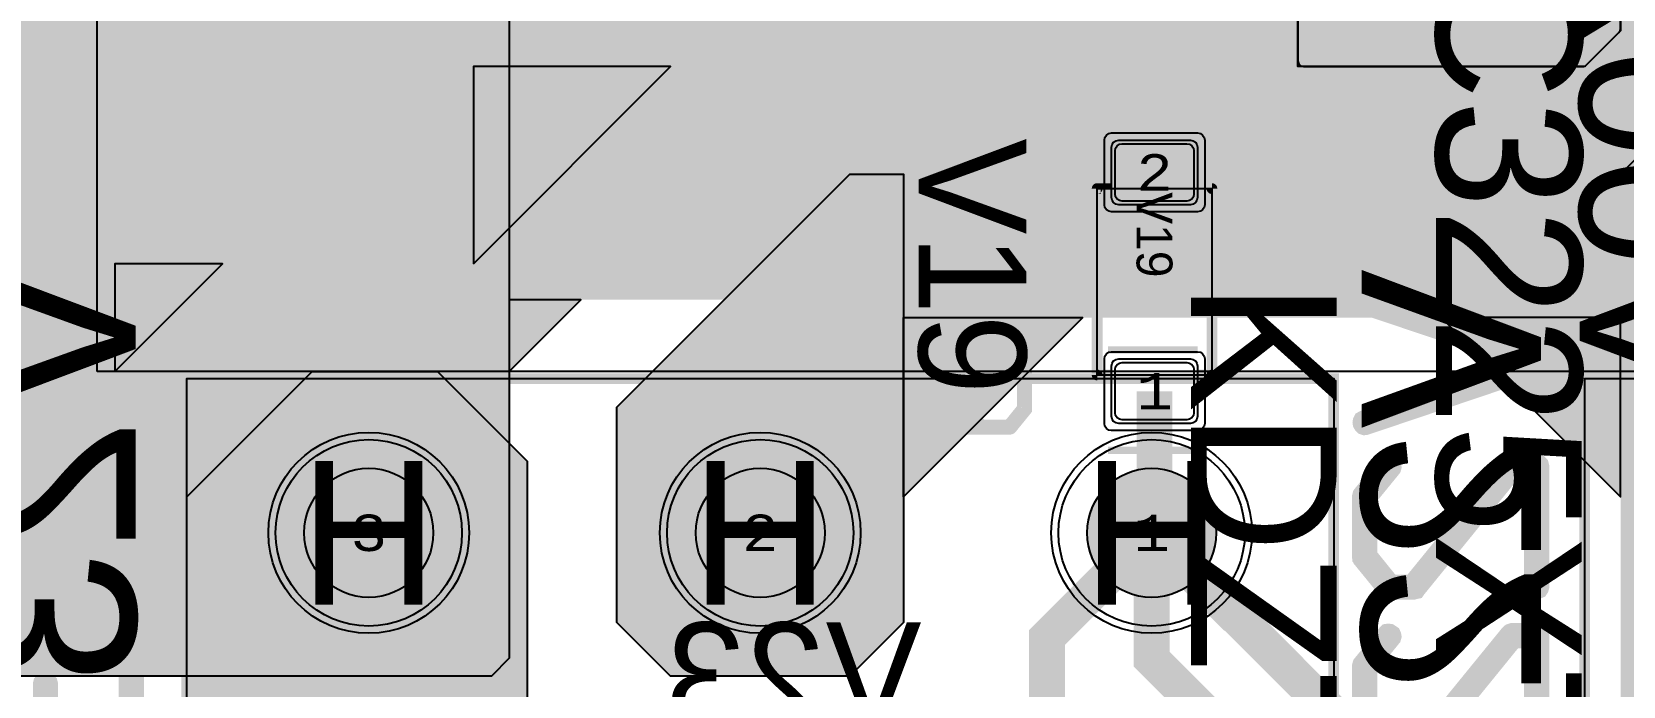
# Model space of a CAD drawing. Extents: x -18 to 179, y -60 to 172.
# Drawn here: x 40.09 to 62.29, y 93.61 to 102.74 of the extents above; entities that cross this region are included whole.
import ezdxf
from ezdxf.enums import TextEntityAlignment as Align

# ---------------------------------------------------------------- set-up
doc = ezdxf.new("R2010")
doc.units = 0
doc.header["$MEASUREMENT"] = 0
for name, color, linetype in [('ASSEMBLY_OUTLINES_BTM', 191, 'CONTINUOUS'), ('ASSEMBLY_OUTLINES_TOP', 102, 'CONTINUOUS'), ('ASSEMBLY_PART_NUMBERS_TOP', 102, 'CONTINUOUS'), ('ASSEMBLY_REF_DES_BTM', 191, 'CONTINUOUS'), ('ASSEMBLY_REF_DES_TOP', 102, 'CONTINUOUS'), ('DRILL_DRAWING', 21, 'CONTINUOUS'), ('GENERATED_SILKSCREEN_BTM', 255, 'CONTINUOUS'), ('GENERATED_SILKSCREEN_TOP', 140, 'CONTINUOUS'), ('PART_HOLES_LAYER_BOTTOM', 30, 'CONTINUOUS'), ('PART_HOLES_LAYER_TOP', 30, 'CONTINUOUS'), ('PART_PADS_LAYER_BOTTOM', 230, 'CONTINUOUS'), ('PART_PADS_LAYER_TOP', 150, 'CONTINUOUS'), ('PART_PADS_SMD_TOP', 150, 'CONTINUOUS'), ('PIN_NUMBERS_BTM', 8, 'CONTINUOUS'), ('PIN_NUMBERS_TOP', 8, 'CONTINUOUS'), ('PLACEMENT_OUTLINES_BTM', 222, 'CONTINUOUS'), ('PLACEMENT_OUTLINES_TOP', 130, 'CONTINUOUS'), ('PLANE_DATA_LAYER_BOTTOM', 230, 'CONTINUOUS'), ('PLANE_DATA_LAYER_TOP', 150, 'CONTINUOUS'), ('PLANE_SHAPES_LAYER_BOTTOM', 230, 'CONTINUOUS'), ('PLANE_SHAPES_LAYER_TOP', 150, 'CONTINUOUS'), ('SILKSCREEN_OUTLINES_BTM', 211, 'CONTINUOUS'), ('SILKSCREEN_OUTLINES_TOP', 150, 'CONTINUOUS'), ('SILKSCREEN_REF_DES_BTM', 211, 'CONTINUOUS'), ('SILKSCREEN_REF_DES_TOP', 150, 'CONTINUOUS'), ('SOLDERMASK_PADS_BTM', 102, 'CONTINUOUS'), ('SOLDERMASK_PADS_TOP', 102, 'CONTINUOUS'), ('SOLDERPASTE_PADS_TOP', 254, 'CONTINUOUS'), ('TRACES_LAYER_BOTTOM', 230, 'CONTINUOUS'), ('TRACES_LAYER_TOP', 150, 'CONTINUOUS')]:
    doc.layers.add(name, color=color, linetype=linetype)
doc.styles.add('COURIER_NEW', font='COUR.TTF')
doc.styles.add('VERIBEST_GERBER_0', font='txt')

msp = doc.modelspace()

# ---------------------------------------------------------------- hatches: boundary and pattern name
at = {"layer": 'PART_HOLES_LAYER_BOTTOM'}
h = msp.add_hatch(color=256, dxfattribs=at)
edge = h.paths.add_edge_path()
edge.add_arc((44.79, 95.75), 0.9, 0, 360)
h = msp.add_hatch(color=256, dxfattribs=at)
edge = h.paths.add_edge_path()
edge.add_arc((50.25, 95.75), 0.9, 0, 360)
h = msp.add_hatch(color=256, dxfattribs=at)
edge = h.paths.add_edge_path()
edge.add_arc((55.71, 95.75), 0.9, 0, 360)
at = {"layer": 'PART_HOLES_LAYER_TOP'}
h = msp.add_hatch(color=256, dxfattribs=at)
edge = h.paths.add_edge_path()
edge.add_arc((44.79, 95.75), 0.9, 0, 360)
h = msp.add_hatch(color=256, dxfattribs=at)
edge = h.paths.add_edge_path()
edge.add_arc((50.25, 95.75), 0.9, 0, 360)
h = msp.add_hatch(color=256, dxfattribs=at)
edge = h.paths.add_edge_path()
edge.add_arc((55.71, 95.75), 0.9, 0, 360)
at = {"layer": 'PLANE_DATA_LAYER_BOTTOM'}
h = msp.add_hatch(color=256, dxfattribs=at)
h.paths.add_polyline_path([(84.5, 109.0762, -0.414213562), (84.4238, 109), (79.531562, 109, -0.198913366), (79.47768, 109.022318), (75.000002, 113.499998, 0.207684346), (74.999996, 113.5), (67.250004, 113.5, 0.207684346), (67.249998, 113.499998), (66.250002, 112.500002), (66.25, 112.499996), (66.25, 91.899, -0.63705457), (66.124822, 91.840625, 0.622482469), (63.251524, 90.573021, -0.402042963), (63.17539, 90.5), (62.3262, 90.5, -0.414213562), (62.25, 90.5762), (62.25, 96.249996), (62.249997, 96.250001), (59.750002, 98.749998, 0.207684346), (59.749996, 98.75), (54.750004, 98.75, 0.207684346), (54.749998, 98.749998), (52.250002, 96.250002), (52.25, 96.249996), (52.249998, 94.53156), (52.249998, 94.531559, -0.198909956), (52.22768, 94.477678), (51.522322, 93.77232, -0.198913366), (51.46844, 93.750002), (49.03156, 93.750002, -0.198913366), (48.977678, 93.77232), (48.27232, 94.477678, -0.198909956), (48.250002, 94.531559), (48.250002, 97.468441, -0.198909956), (48.27232, 97.522322), (51.477678, 100.72768, -0.198913366), (51.53156, 100.749998), (62.249996, 100.75, 0.207684346), (62.250002, 100.750002), (63.499998, 101.999998), (63.5, 102.000004), (63.5, 112.499996), (63.499997, 112.500001), (62.500002, 113.499998, 0.207684346), (62.499996, 113.5), (42.500004, 113.5, 0.207684346), (42.499998, 113.499998), (39.022321, 110.022318, -0.198913366), (38.968439, 110), (33.281863, 110, -0.496231947), (33.208459, 110.096651, 0.068033136), (33.28, 110.619998), (33.28, 110.62, 1), (29.38, 110.62), (29.38, 110.619998, 0.068033136), (29.451541, 110.096651, -0.496235885), (29.378137, 110), (28.3262, 110, -0.414213562), (28.25, 110.0762), (28.25, 117.6738, -0.414213562), (28.3262, 117.75), (77.499996, 117.75, 0.207684346), (77.500002, 117.750002), (79.262729, 119.512731, -0.433046472), (79.373821, 119.509183, 2.260323396), (79.62086, 121.715365, -0.612080087), (79.5, 121.777106), (79.5, 127.4238, -0.414213562), (79.5762, 127.5), (84.4238, 127.5, -0.414213562), (84.5, 127.4238)], flags=0)
h.paths.add_polyline_path([(33.7, 115, -1), (36.8, 115, -1)], flags=0)
h.paths.add_polyline_path([(48.45, 95.75, -1), (52.05, 95.75, -1)], flags=0)
h.paths.add_polyline_path([(62.49, 95.75, -1), (66.09, 95.75, -1)], flags=0)
h = msp.add_hatch(color=256, dxfattribs=at)
h.paths.add_polyline_path([(56, 102.3262, -0.414213562), (55.9238, 102.25), (49.000004, 102.25, 0.207684346), (48.999998, 102.249998), (46.272321, 99.522318, -0.198913366), (46.218439, 99.5), (42.750004, 99.5, 0.207684346), (42.749998, 99.499998), (41.272321, 98.022318, -0.198913366), (41.218439, 98), (19.78156, 98.000002, -0.198913366), (19.727678, 98.02232), (16.02232, 101.727678, -0.198909956), (16.000002, 101.781559), (16.000002, 101.78156), (16, 104.999996), (15.999997, 105.000001), (11.000002, 109.999998, 0.207684346), (10.999996, 110), (3.8262, 110, -0.414213562), (3.75, 110.0762), (3.75, 113.1738, -0.414213562), (3.8262, 113.25), (3.95, 113.25), (12.46844, 113.249998, -0.198913366), (12.522322, 113.22768), (18.249998, 107.500002, 0.207684346), (18.250004, 107.5), (23.5, 107.499999), (39.21844, 107.499998, -0.198913366), (39.272322, 107.47768), (40.22768, 106.522322, -0.198909956), (40.249998, 106.468441), (40.249998, 106.46844), (40.25, 105.250004), (40.250003, 105.249999), (41.249998, 104.250002, 0.207684346), (41.250004, 104.25), (47.749996, 104.25, 0.207684346), (47.750002, 104.250002), (49.749998, 106.249998), (49.75, 106.250004), (49.75, 111.9238, -0.414213562), (49.8262, 112), (55.9238, 112, -0.414213562), (56, 111.9238)], flags=0)
h.paths.add_polyline_path([(9.177854, 111.055715, 0.787865658), (11.73, 111.669999), (11.73, 111.670001, 0.787865658), (9.177854, 112.284285, -0.611991571), (9.042146, 112.284285, 0.612002153), (6.637854, 112.284285, -0.611991571), (6.502146, 112.284285, 0.787865658), (3.95, 111.670001), (3.95, 111.669999, 0.787865658), (6.502146, 111.055715, -0.611991571), (6.637854, 111.055715, 0.612002153), (9.042146, 111.055715, -0.611991571)], flags=0)
h.paths.add_polyline_path([(28.999998, 101.749998), (29, 101.750004), (29, 104.249996), (28.999997, 104.250001), (27.500002, 105.749998, 0.207684346), (27.499996, 105.75), (25.000004, 105.75, 0.207684346), (24.999998, 105.749998), (23.500002, 104.250002), (23.5, 104.249996), (23.5, 101.750004), (23.500003, 101.749999), (24.999998, 100.250002, 0.207684346), (25.000004, 100.25), (27.499996, 100.25, 0.207684346), (27.500002, 100.250002)], flags=0)
msp.add_hatch(color=256, dxfattribs=at).paths.add_polyline_path([(62.25, 111.468439, 0.198909956), (62.227682, 111.52232), (61.772322, 111.97768, 0.198913366), (61.71844, 111.999998), (57.8262, 112, 0.414213562), (57.75, 111.9238), (57.75, 102.3262, 0.414213562), (57.8262, 102.25), (61.71844, 102.250002, 0.198913366), (61.772322, 102.27232), (62.22768, 102.727678, 0.198909956), (62.249998, 102.781559), (62.249998, 102.78156), (62.25, 111.468438)], flags=0)
h = msp.add_hatch(color=256, dxfattribs=at)
h.paths.add_polyline_path([(50.783269, 91.362429, 0.23845746), (50.6, 91), (50.6, 89.8, 0.110270202), (50.642729, 89.608609, -0.549592319), (50.573765, 89.5), (48.000004, 89.5, 0.207684346), (47.999998, 89.499998), (47.022321, 88.522318, -0.198913366), (46.968439, 88.5), (43.28156, 88.500002, -0.198913366), (43.227678, 88.52232), (42.27232, 89.477678, -0.198909956), (42.250002, 89.531559), (42.250002, 96.218441, -0.198909956), (42.27232, 96.272322), (43.977678, 97.97768, -0.198913366), (44.03156, 97.999998), (45.71844, 97.999998, -0.198913366), (45.772322, 97.97768), (46.97768, 96.772322, -0.198909956), (46.999998, 96.718441), (46.999998, 96.71844), (47, 93.000004), (47.000003, 92.999999), (48.499998, 91.500002, 0.207684346), (48.500004, 91.5), (50.738103, 91.5, -0.724203715)], flags=0)
h.paths.add_polyline_path([(43, 90.5, -1), (46.5, 90.5, -1)], flags=0)
h.paths.add_polyline_path([(42.99, 95.75, -1), (46.59, 95.75, -1)], flags=0)
for points in [[(44.79, 95.75), (44.79, 97.6262)], [(50.25, 95.75), (48.923326, 97.076674)], [(50.25, 95.75), (51.576674, 97.076674)], [(44.79, 95.75), (42.9138, 95.75)], [(44.79, 95.75), (44.79, 93.8738)], [(44.79, 95.75), (46.6662, 95.75)], [(50.25, 95.75), (48.923326, 94.423326)], [(50.25, 95.75), (51.576674, 94.423326)]]:
    msp.add_hatch(color=256, dxfattribs=at).paths.add_polyline_path(points, is_closed=False, flags=0)
at = {"layer": 'PLANE_DATA_LAYER_TOP'}
h = msp.add_hatch(color=256, dxfattribs=at)
h.paths.add_polyline_path([(86.5, 102.9238), (86.499998, 94.03156), (86.499998, 94.031559, -0.198909956), (86.47768, 93.977678), (86.272322, 93.77232, -0.198913366), (86.21844, 93.750002), (82.53156, 93.750002, -0.198913366), (82.477678, 93.77232), (77.250002, 98.999998, 0.207684346), (77.249996, 99), (47.750004, 99, 0.207684346), (47.749998, 98.999998), (46.750002, 98.000002), (46.75, 97.999996), (46.749998, 94.03156), (46.749998, 94.031559, -0.198909956), (46.72768, 93.977678), (46.522322, 93.77232, -0.198913366), (46.46844, 93.750002), (39.031562, 93.75, -0.198913366), (38.97768, 93.772318), (34.500002, 98.249998, 0.207684346), (34.499996, 98.25), (19.53156, 98.250002, -0.198913366), (19.477678, 98.27232), (12.750002, 104.999998, 0.207684346), (12.749996, 105), (3.8262, 105, -0.414213562), (3.75, 105.0762), (3.75, 108.1738, -0.414213562), (3.8262, 108.25), (18.218438, 108.25, -0.198913366), (18.27232, 108.227682), (18.999998, 107.500002, 0.207684346), (19.000004, 107.5), (23.5, 107.499999), (36.4238, 107.499998, -0.414213562), (36.5, 107.423798), (36.5, 105.65, 0.414213562), (36.95, 105.2), (39.05, 105.2, 0.414213562), (39.5, 105.65), (39.5, 106.9238, -0.414213562), (39.5762, 107), (40.4238, 107, -0.414213562), (40.5, 106.9238), (40.5, 106.000004), (40.500003, 105.999999), (42.99, 103.51), (43.499998, 103.000002, 0.207684346), (43.500004, 103), (45.499996, 103, 0.207684346), (45.500002, 103.000002), (47.999998, 105.499998), (48, 105.500004), (48, 106.787367, -0.081912832), (48.004036, 106.811837, 0.164930122), (48.004036, 109.188162, -0.081912832), (48, 109.212632), (48.000002, 120.718439, -0.198909956), (48.02232, 120.77232), (48.749998, 121.499998), (48.75, 121.500004), (48.750002, 128.46844), (48.750002, 128.468441, -0.198909956), (48.77232, 128.522322), (49.727678, 129.47768, -0.198913366), (49.78156, 129.499998), (68.9238, 129.5, -0.414213562), (69, 129.4238), (69, 124.3262, -0.414213562), (68.9238, 124.25), (65.000004, 124.25, 0.207684346), (64.999998, 124.249998), (64.250002, 123.500002), (64.25, 123.499996), (64.25, 119.500004), (64.250003, 119.499999), (64.999998, 118.750002, 0.207684346), (65.000004, 118.75), (65.073765, 118.75, -0.549588453), (65.142729, 118.641391, 0.110270202), (65.1, 118.45), (65.1, 117.25, 0.414213562), (65.55, 116.8), (66.95, 116.8, 0.414213562), (67.4, 117.25), (67.4, 118.450001, 0.110269556), (67.357271, 118.64139, -0.110266008), (67.350036, 118.673798), (67.350036, 118.673799, -0.414213562), (67.426236, 118.749999), (68.71844, 118.749998, -0.198913366), (68.772322, 118.72768), (71.249998, 116.250002, 0.207684346), (71.250004, 116.25), (75.4238, 116.25, -0.414213562), (75.5, 116.1738), (75.5, 113.0762, -0.414213562), (75.4238, 113), (52.000004, 113, 0.207684346), (51.999998, 112.999998), (49.750002, 110.750002), (49.75, 110.749996), (49.75, 105.500004), (49.750003, 105.499999), (52.249998, 103.000002, 0.207684346), (52.250004, 103), (62.5738, 103, -0.414213562), (62.65, 102.9238), (62.65, 101.75, 0.414213562), (63.1, 101.3), (65.4, 101.3, 0.414213562), (65.85, 101.75), (65.85, 102.9238, -0.414213562), (65.9262, 103), (71.579649, 103, -0.669857772), (71.63328, 102.869669, 0.200116963), (71.5, 102.55), (71.5, 100.65, 0.414213562), (71.95, 100.2), (74.05, 100.2, 0.414213562), (74.5, 100.65), (74.5, 102.55, 0.200116963), (74.36672, 102.869669, -0.669857772), (74.420351, 103), (78.5738, 103, -0.414213562), (78.65, 102.9238), (78.65, 101.75, 0.414213562), (79.1, 101.3), (81.4, 101.3, 0.414213562), (81.85, 101.75), (81.85, 102.9238, -0.414213562), (81.9262, 103), (83.388571, 103, -0.414213562), (83.464771, 102.9238, -0.059444601), (83.462632, 102.905872, 0.059444266), (83.45, 102.8), (83.45, 100.7, 0.414213562), (83.9, 100.25), (85.8, 100.25, 0.414213562), (86.25, 100.7), (86.25, 102.8, 0.059444266), (86.237368, 102.905872, -0.059444601), (86.235229, 102.9238, -0.414213562), (86.311429, 103), (86.4238, 103, -0.414213562)], flags=0)
h.paths.add_polyline_path([(9.177854, 105.975715, 0.787865658), (11.73, 106.589999), (11.73, 106.590001, 0.787865658), (9.177854, 107.204285, -0.611991571), (9.042146, 107.204285, 0.612002153), (6.637854, 107.204285, -0.611991571), (6.502146, 107.204285, 0.787865658), (3.95, 106.590001), (3.95, 106.589999, 0.787865658), (6.502146, 105.975715, -0.611991571), (6.637854, 105.975715, 0.612002153), (9.042146, 105.975715, -0.611991571)], flags=0)
h.paths.add_polyline_path([(28.999998, 101.749998), (29, 101.750004), (29, 104.249996), (28.999997, 104.250001), (27.500002, 105.749998, 0.207684346), (27.499996, 105.75), (25.000004, 105.75, 0.207684346), (24.999998, 105.749998), (23.500002, 104.250002), (23.5, 104.249996), (23.5, 101.750004), (23.500003, 101.749999), (24.999998, 100.250002, 0.207684346), (25.000004, 100.25), (27.499996, 100.25, 0.207684346), (27.500002, 100.250002)], flags=0)
h.paths.add_polyline_path([(42.99, 95.75, -1), (46.59, 95.75, -1)], flags=0)
h.paths.add_polyline_path([(56.25, 100.075, 0.414213562), (56.6, 100.425), (56.6, 101.125, 0.414213562), (56.25, 101.475), (55.25, 101.475, 0.414213562), (54.9, 101.125), (54.9, 100.425, 0.414213562), (55.25, 100.075)], flags=0)
h.paths.add_polyline_path([(82.49, 95.75, -1), (86.09, 95.75, -1)], flags=0)
for points in [[(55.75, 100.975), (55.75, 101.5512)], [(55.4, 100.775), (54.8238, 100.775)], [(56.1, 100.775), (56.6762, 100.775)], [(55.75, 100.575), (55.75, 99.9988)], [(44.79, 95.75), (43.463326, 97.076674)], [(44.79, 95.75), (46.116674, 97.076674)], [(44.79, 95.75), (43.463326, 94.423326)], [(44.79, 95.75), (46.116674, 94.423326)]]:
    msp.add_hatch(color=256, dxfattribs=at).paths.add_polyline_path(points, is_closed=False, flags=0)
at = {"layer": 'PLANE_SHAPES_LAYER_BOTTOM'}
for points in [[(62.25, 102.75), (61.75, 102.25), (57.75, 102.25), (57.75, 112), (61.75, 112), (62.25, 111.5)], [(46.25, 99.5), (49, 102.25), (46.25, 102.25)], [(63.5, 102), (62.25, 100.75), (63.5, 100.75)], [(52.25, 94.5), (51.5, 93.75), (49, 93.75), (48.25, 94.5), (48.25, 97.5), (51.5, 100.75), (52.25, 100.75)], [(41.25, 98), (42.75, 99.5), (41.25, 99.5)], [(54.75, 98.75), (52.25, 96.25), (52.25, 98.75)], [(59.75, 98.75), (62.25, 96.25), (62.25, 98.75)], [(47, 88.5), (43.25, 88.5), (42.25, 89.5), (42.25, 96.25), (44, 98), (45.75, 98), (47, 96.75)]]:
    msp.add_hatch(color=256, dxfattribs=at).paths.add_polyline_path(points, flags=0)
h = msp.add_hatch(color=256, dxfattribs=at)
h.paths.add_polyline_path([(46.25, 99.5), (41.25, 99.5), (41.25, 98), (19.75, 98), (16, 101.75), (16, 107.5), (39.25, 107.5), (40.25, 106.5), (40.25, 104.25), (46.25, 104.25)])
h.paths.add_polyline_path([(23.5, 100.25), (23.5, 105.75), (29, 105.75), (29, 100.25)], flags=16)
at = {"layer": 'PLANE_SHAPES_LAYER_TOP'}
for points in [[(46.75, 94), (46.5, 93.75), (39, 93.75), (39, 103), (46.75, 103)], [(46.75, 98), (47.75, 99), (46.75, 99)]]:
    msp.add_hatch(color=256, dxfattribs=at).paths.add_polyline_path(points, flags=0)

# ---------------------------------------------------------------- linework, layer by layer
at = {"layer": 'ASSEMBLY_OUTLINES_BTM'}
for points in [[(42.25, 92.6), (42.25, 97.9), (58.25, 97.9), (58.25, 92.6)], [(61.75, 92.6), (61.75, 97.9), (77.75, 97.9), (77.75, 92.6)]]:
    msp.add_lwpolyline(points, close=True, dxfattribs=at)
at = {"layer": 'ASSEMBLY_OUTLINES_TOP'}
for points in [[(41, 98), (41, 118), (118, 118), (118, 98)], [(54.95, 97.95), (54.95, 100.55), (56.55, 100.55), (56.55, 97.95)]]:
    msp.add_lwpolyline(points, close=True, dxfattribs=at)
at = {"layer": 'ASSEMBLY_OUTLINES_TOP', "const_width": 0.1}
msp.add_lwpolyline([(55.1, 98.3), (56.35, 98.3)], dxfattribs=at)
at = {"layer": 'GENERATED_SILKSCREEN_BTM', "const_width": 0.25}
for points in [[(41.53, 98.25125), (41.53, 98.32125), (41.5275, 98.33625), (41.52, 98.34875), (41.51, 98.36125), (41.495, 98.36625), (39.0975, 99.17875)], [(39.065, 99.08125), (41.4225, 98.28875), (39.065, 97.49125)], [(61.13, 98.09125), (61.13, 98.16125), (61.1275, 98.17625), (61.12, 98.18875), (61.11, 98.20125), (61.095, 98.20625), (58.6975, 99.01875), (58.6775, 99.01875), (58.6625, 99.01125), (58.65, 98.99875), (58.64, 98.98125), (58.6375, 98.96375), (58.64, 98.94625), (58.6475, 98.93125), (58.665, 98.92125), (61.0225, 98.12875), (58.665, 97.33125), (58.6475, 97.32125), (58.64, 97.30625), (58.6375, 97.28875), (58.64, 97.27125), (58.65, 97.25375), (58.6625, 97.24125), (58.6775, 97.23625), (58.6975, 97.23875), (61.095, 98.04625), (61.11, 98.05375), (61.12, 98.06625), (61.1275, 98.07875), (61.13, 98.09125)], [(39.0975, 97.39875), (41.495, 98.20625), (41.51, 98.21375), (41.52, 98.22625), (41.5275, 98.23875), (41.53, 98.25125)], [(39.8075, 95.12125), (41.16, 96.78625), (41.4275, 96.78625), (41.4275, 95.15375), (41.4325, 95.13625), (41.4425, 95.12125), (41.46, 95.11375), (41.48, 95.11125), (41.4975, 95.11375), (41.515, 95.12125), (41.525, 95.13625), (41.53, 95.15375), (41.53, 96.83875), (41.525, 96.85875), (41.5125, 96.87125), (41.5, 96.88375), (41.48, 96.88875), (41.1375, 96.88875), (41.13, 96.88625), (41.1125, 96.88125), (41.105, 96.87625), (41.1, 96.87125), (41.095, 96.86625), (39.74, 95.20375)], [(58.64, 95.38125), (58.9825, 94.96125), (58.995, 94.95375), (59.005, 94.95125), (59.0125, 94.94625), (59.0225, 94.94375), (59.365, 94.94375), (59.3725, 94.94625), (59.39, 94.95125), (59.4025, 94.95375), (59.4075, 94.96125), (60.76, 96.62625), (61.0275, 96.62625), (61.0275, 94.99375), (61.0325, 94.97625), (61.0425, 94.96125), (61.06, 94.95375), (61.08, 94.95125), (61.0975, 94.95375), (61.115, 94.96125), (61.125, 94.97625), (61.13, 94.99375), (61.13, 96.67875), (61.125, 96.69875), (61.1125, 96.71125), (61.1, 96.72375), (61.08, 96.72875), (60.7375, 96.72875), (60.73, 96.72625), (60.7125, 96.72125), (60.705, 96.71625), (60.7, 96.71125), (60.695, 96.70625), (59.34, 95.04375), (59.0475, 95.04375), (58.7325, 95.43375), (58.7325, 96.24125), (59.065, 96.64875), (59.07, 96.66625), (59.0675, 96.68125), (59.06, 96.69875), (59.045, 96.70875), (59.03, 96.71875), (59.0125, 96.72125), (58.995, 96.71875), (58.9825, 96.70625), (58.64, 96.28625), (58.6375, 96.27625), (58.635, 96.26875), (58.6325, 96.26625), (58.63, 96.25625), (58.63, 95.41375), (58.6325, 95.40375), (58.6325, 95.40125), (58.635, 95.39875), (58.6375, 95.39125), (58.64, 95.38125)], [(41.52, 94.08375), (41.1775, 94.50625), (41.165, 94.51875), (41.1575, 94.52125), (41.15, 94.52125), (41.1325, 94.51875), (41.115, 94.50875), (41.1025, 94.49625), (41.0925, 94.48125), (41.09, 94.46375), (41.095, 94.44625), (41.4275, 94.03875), (41.4275, 93.23125)], [(58.7325, 93.07125), (58.7325, 93.87875), (59.065, 94.28625), (59.07, 94.30375), (59.0675, 94.31875), (59.06, 94.33625), (59.045, 94.34625), (59.03, 94.35625), (59.0125, 94.35875), (58.995, 94.35625), (58.9825, 94.34375), (58.64, 93.92375), (58.6375, 93.91375), (58.635, 93.90625), (58.6325, 93.90375), (58.63, 93.89375), (58.63, 93.05125)], [(61.13, 92.63125), (61.13, 94.31625), (61.125, 94.33625), (61.1125, 94.34875), (61.1, 94.36125), (61.08, 94.36625), (60.7375, 94.36625), (60.73, 94.36375), (60.7125, 94.35875), (60.705, 94.35375), (60.7, 94.34875), (60.695, 94.34375), (59.34, 92.68125)], [(59.4075, 92.59875), (60.76, 94.26375), (61.0275, 94.26375), (61.0275, 92.63125)], [(41.53, 93.21375), (41.53, 94.05625), (41.5275, 94.06625), (41.525, 94.07625), (41.52, 94.08375)], [(40.33, 93.22625), (40.33, 93.64125), (40.325, 93.66125), (40.315, 93.67375), (40.2975, 93.68125), (40.28, 93.68375), (40.2625, 93.68125), (40.245, 93.67375), (40.235, 93.66125), (40.23, 93.64125), (40.23, 93.22625)]]:
    msp.add_lwpolyline(points, dxfattribs=at)
at = {"layer": 'GENERATED_SILKSCREEN_BTM', "const_width": 0.15}
for points in [[(42.25, 92.6), (42.25, 97.9), (58.25, 97.9), (58.25, 92.6)], [(61.75, 92.6), (61.75, 97.9), (77.75, 97.9), (77.75, 92.6)]]:
    msp.add_lwpolyline(points, close=True, dxfattribs=at)
at = {"layer": 'GENERATED_SILKSCREEN_TOP', "const_width": 0.15}
for points in [[(52.466, 100.4475), (52.466, 100.4895), (52.4675, 100.4985), (52.472, 100.506), (52.478, 100.5135), (52.487, 100.5165), (53.9255, 101.004), (53.9375, 101.004), (53.9465, 100.9995), (53.954, 100.992), (53.96, 100.9815), (53.9615, 100.971), (53.96, 100.9605), (53.9555, 100.9515), (53.945, 100.9455), (52.5305, 100.47), (53.945, 99.9915), (53.9555, 99.9855), (53.96, 99.9765), (53.9615, 99.966), (53.96, 99.9555), (53.954, 99.945), (53.9465, 99.9375), (53.9375, 99.9345), (53.9255, 99.936), (52.487, 100.4205), (52.478, 100.425), (52.472, 100.4325), (52.4675, 100.44), (52.466, 100.4475)], [(52.5275, 99.414), (52.526, 99.426), (52.5185, 99.432), (52.508, 99.4365), (52.496, 99.438), (52.4855, 99.4365), (52.475, 99.432), (52.4675, 99.426), (52.466, 99.414), (52.466, 98.829), (52.4675, 98.8185), (52.475, 98.8095), (52.4855, 98.805), (52.496, 98.8035), (52.508, 98.805), (52.5185, 98.8095), (52.526, 98.8185), (52.5275, 98.829), (52.5275, 99.093), (53.936, 99.093), (53.9465, 99.0945), (53.954, 99.099), (53.9585, 99.1065), (53.96, 99.117), (53.9615, 99.1245), (53.9615, 99.132), (53.9585, 99.138), (53.9525, 99.144), (53.5415, 99.4365), (53.531, 99.441), (53.522, 99.441), (53.5115, 99.4365), (53.504, 99.429), (53.498, 99.42), (53.495, 99.4095), (53.498, 99.399), (53.5055, 99.3915), (53.8415, 99.1515), (52.5275, 99.1515), (52.5275, 99.414)], [(52.472, 97.9995), (52.6775, 98.2515), (52.685, 98.259), (52.694, 98.2605), (52.7045, 98.259), (52.715, 98.253), (52.724, 98.247), (52.7285, 98.2365), (52.73, 98.2275), (52.727, 98.217), (52.5275, 97.9725), (52.5275, 97.488), (52.7165, 97.254), (53.255, 97.254), (53.09, 97.458), (53.087, 97.464), (53.0855, 97.4655), (53.084, 97.47), (53.084, 97.476), (53.084, 97.9815), (53.084, 97.9875), (53.0885, 97.9965), (53.09, 97.9995), (53.294, 98.2515), (53.2955, 98.2545), (53.2985, 98.2575), (53.303, 98.2605), (53.3135, 98.2635), (53.3195, 98.265), (53.7305, 98.265), (53.738, 98.2635), (53.744, 98.2605), (53.7485, 98.2575), (53.75, 98.2545), (53.7545, 98.2515), (53.96, 97.9995), (53.9615, 97.9935), (53.963, 97.989), (53.9645, 97.9875), (53.966, 97.9815), (53.966, 97.476), (53.9645, 97.47), (53.9645, 97.4685), (53.963, 97.467), (53.9615, 97.4625), (53.96, 97.4565), (53.7545, 97.2045), (53.7485, 97.2), (53.741, 97.1985), (53.7365, 97.1955), (53.7305, 97.194), (52.7015, 97.194), (52.697, 97.1955), (52.6865, 97.1985), (52.6835, 97.2), (52.6775, 97.2045), (52.472, 97.4565), (52.469, 97.464), (52.4675, 97.4655), (52.4675, 97.4685), (52.4675, 97.4715), (52.466, 97.473), (52.466, 97.476), (52.466, 97.9815), (52.4675, 97.9875), (52.469, 97.9935), (52.472, 97.9995)], [(53.7155, 98.2035), (53.3345, 98.2035), (53.144, 97.9725), (53.144, 97.488), (53.3345, 97.254), (53.7155, 97.254), (53.9045, 97.488), (53.9045, 97.9725), (53.7155, 98.2035)]]:
    msp.add_lwpolyline(points, dxfattribs=at)
for points in [[(55.075, 100.549995), (54.950005, 100.549995), (54.950005, 97.950005), (55.075, 97.950005), (55.075, 97.949995), (54.95, 97.949995, -0.414213562), (54.949995, 97.95), (54.949995, 100.55, -0.414213562), (54.95, 100.550005), (55.075, 100.550005), (55.075, 100.549995)], [(56.550005, 97.95, -0.414213562), (56.55, 97.949995), (56.425, 97.949995), (56.425, 97.950005), (56.549995, 97.950005), (56.549995, 100.549995), (56.425, 100.549995), (56.425, 100.550005), (56.55, 100.550005, -0.414213562), (56.550005, 100.55), (56.550005, 97.95)]]:
    msp.add_lwpolyline(points, format="xyb", dxfattribs=at)
at = {"layer": 'PART_HOLES_LAYER_BOTTOM'}
for centre in [(44.79, 95.75), (50.25, 95.75), (55.71, 95.75)]:
    msp.add_circle(centre, 0.9, dxfattribs=at)
at = {"layer": 'PART_HOLES_LAYER_TOP'}
for centre in [(44.79, 95.75), (50.25, 95.75), (55.71, 95.75)]:
    msp.add_circle(centre, 0.9, dxfattribs=at)
at = {"layer": 'PART_PADS_LAYER_BOTTOM'}
for centre in [(44.79, 95.75), (50.25, 95.75), (55.71, 95.75)]:
    msp.add_circle(centre, 1.3, dxfattribs=at)
at = {"layer": 'PART_PADS_LAYER_TOP'}
for centre in [(44.79, 95.75), (50.25, 95.75), (55.71, 95.75)]:
    msp.add_circle(centre, 1.3, dxfattribs=at)
at = {"layer": 'PART_PADS_SMD_TOP'}
for points in [[(56.35, 100.425, -0.414213562), (56.25, 100.325), (55.25, 100.325, -0.414213562), (55.15, 100.425), (55.15, 101.125, -0.414213562), (55.25, 101.225), (56.25, 101.225, -0.414213562), (56.35, 101.125)], [(56.35, 97.375, -0.414213562), (56.25, 97.275), (55.25, 97.275, -0.414213562), (55.15, 97.375), (55.15, 98.075, -0.414213562), (55.25, 98.175), (56.25, 98.175, -0.414213562), (56.35, 98.075)]]:
    msp.add_lwpolyline(points, format="xyb", close=True, dxfattribs=at)
at = {"layer": 'PLACEMENT_OUTLINES_BTM'}
for points in [[(42.25, 92.6), (42.25, 97.9), (58.25, 97.9), (58.25, 92.6)], [(61.75, 92.6), (61.75, 97.9), (77.75, 97.9), (77.75, 92.6)]]:
    msp.add_lwpolyline(points, close=True, dxfattribs=at)
at = {"layer": 'PLACEMENT_OUTLINES_TOP'}
msp.add_lwpolyline([(54.95, 97.95), (54.95, 100.55), (56.55, 100.55), (56.55, 97.95)], close=True, dxfattribs=at)
at = {"layer": 'PLANE_DATA_LAYER_BOTTOM'}
msp.add_lwpolyline([(62.25, 111.468439, 0.198909956), (62.227682, 111.52232), (61.772322, 111.97768, 0.198913366), (61.71844, 111.999998), (57.8262, 112, 0.414213562), (57.75, 111.9238), (57.75, 102.3262, 0.414213562), (57.8262, 102.25), (61.71844, 102.250002, 0.198913366), (61.772322, 102.27232), (62.22768, 102.727678, 0.198909956), (62.249998, 102.781559), (62.249998, 102.78156), (62.25, 111.468438)], format="xyb", close=True, dxfattribs=at)
at = {"layer": 'PLANE_DATA_LAYER_BOTTOM', "const_width": 0.5}
for points in [[(44.79, 95.75), (44.79, 97.6262)], [(50.25, 95.75), (48.923326, 97.076674)], [(50.25, 95.75), (51.576674, 97.076674)], [(44.79, 95.75), (42.9138, 95.75)], [(44.79, 95.75), (44.79, 93.8738)], [(44.79, 95.75), (46.6662, 95.75)], [(50.25, 95.75), (48.923326, 94.423326)], [(50.25, 95.75), (51.576674, 94.423326)]]:
    msp.add_lwpolyline(points, dxfattribs=at)
at = {"layer": 'PLANE_DATA_LAYER_TOP', "const_width": 0.5}
for points in [[(55.75, 100.975), (55.75, 101.5512)], [(55.4, 100.775), (54.8238, 100.775)], [(56.1, 100.775), (56.6762, 100.775)], [(55.75, 100.575), (55.75, 99.9988)], [(44.79, 95.75), (43.463326, 97.076674)], [(44.79, 95.75), (46.116674, 97.076674)], [(44.79, 95.75), (43.463326, 94.423326)], [(44.79, 95.75), (46.116674, 94.423326)]]:
    msp.add_lwpolyline(points, dxfattribs=at)
at = {"layer": 'PLANE_SHAPES_LAYER_BOTTOM'}
for points in [[(62.25, 102.75), (61.75, 102.25), (57.75, 102.25), (57.75, 112), (61.75, 112), (62.25, 111.5)], [(46.25, 99.5), (49, 102.25), (46.25, 102.25)], [(63.5, 102), (62.25, 100.75), (63.5, 100.75)], [(52.25, 94.5), (51.5, 93.75), (49, 93.75), (48.25, 94.5), (48.25, 97.5), (51.5, 100.75), (52.25, 100.75)], [(41.25, 98), (42.75, 99.5), (41.25, 99.5)], [(54.75, 98.75), (52.25, 96.25), (52.25, 98.75)], [(59.75, 98.75), (62.25, 96.25), (62.25, 98.75)], [(47, 88.5), (43.25, 88.5), (42.25, 89.5), (42.25, 96.25), (44, 98), (45.75, 98), (47, 96.75)]]:
    msp.add_lwpolyline(points, close=True, dxfattribs=at)
for points in [[(46.25, 102.25), (56, 102.25), (46.25, 104.25), (56, 104.25)], [(52, 98.75), (66.25, 98.75), (52, 100.75), (66.25, 100.75)], [(62.25, 90.5), (66.25, 90.5), (62.25, 98.75), (66.25, 98.75)]]:
    msp.add_solid(points, dxfattribs=at)
at = {"layer": 'PLANE_SHAPES_LAYER_TOP'}
for points in [[(46.75, 94), (46.5, 93.75), (39, 93.75), (39, 103), (46.75, 103)], [(46.75, 98), (47.75, 99), (46.75, 99)]]:
    msp.add_lwpolyline(points, close=True, dxfattribs=at)
msp.add_solid([(46.5, 99), (86.5, 99), (46.5, 103), (86.5, 103)], dxfattribs=at)
at = {"layer": 'SILKSCREEN_OUTLINES_BTM'}
for points in [[(42.25, 92.6), (42.25, 97.9), (58.25, 97.9), (58.25, 92.6)], [(61.75, 92.6), (61.75, 97.9), (77.75, 97.9), (77.75, 92.6)]]:
    msp.add_lwpolyline(points, close=True, dxfattribs=at)
at = {"layer": 'SILKSCREEN_OUTLINES_TOP'}
msp.add_lwpolyline([(54.95, 97.95), (54.95, 100.55), (56.55, 100.55), (56.55, 97.95)], close=True, dxfattribs=at)
at = {"layer": 'SILKSCREEN_OUTLINES_TOP', "const_width": 0.1}
msp.add_lwpolyline([(55.1, 96.9), (56.35, 96.9)], dxfattribs=at)
at = {"layer": 'SOLDERMASK_PADS_BTM'}
for centre in [(44.79, 95.75), (50.25, 95.75), (55.71, 95.75)]:
    msp.add_circle(centre, 1.4, dxfattribs=at)
at = {"layer": 'SOLDERMASK_PADS_TOP'}
for points in [[(56.45, 100.325, -0.414213562), (56.35, 100.225), (55.15, 100.225, -0.414213562), (55.05, 100.325), (55.05, 101.225, -0.414213562), (55.15, 101.325), (56.35, 101.325, -0.414213562), (56.45, 101.225)], [(56.45, 97.275, -0.414213562), (56.35, 97.175), (55.15, 97.175, -0.414213562), (55.05, 97.275), (55.05, 98.175, -0.414213562), (55.15, 98.275), (56.35, 98.275, -0.414213562), (56.45, 98.175)]]:
    msp.add_lwpolyline(points, format="xyb", close=True, dxfattribs=at)
for centre in [(44.79, 95.75), (50.25, 95.75), (55.71, 95.75)]:
    msp.add_circle(centre, 1.4, dxfattribs=at)
at = {"layer": 'SOLDERPASTE_PADS_TOP'}
for points in [[(56.3, 100.475, -0.414213562), (56.2, 100.375), (55.3, 100.375, -0.414213562), (55.2, 100.475), (55.2, 101.075, -0.414213562), (55.3, 101.175), (56.2, 101.175, -0.414213562), (56.3, 101.075)], [(56.3, 97.425, -0.414213562), (56.2, 97.325), (55.3, 97.325, -0.414213562), (55.2, 97.425), (55.2, 98.025, -0.414213562), (55.3, 98.125), (56.2, 98.125, -0.414213562), (56.3, 98.025)]]:
    msp.add_lwpolyline(points, format="xyb", close=True, dxfattribs=at)
at = {"layer": 'TRACES_LAYER_BOTTOM', "const_width": 0.5}
for points in [[(55.71, 95.75), (54.25, 94.29), (54.25, 90.4)], [(56.75, 90.4), (56.75, 92.948999), (55.71, 93.988999), (55.71, 95.75)], [(55.71, 95.75), (56.823694, 94.636306), (56.835662, 94.636306), (59, 92.471968), (59, 90.4)]]:
    msp.add_lwpolyline(points, dxfattribs=at)
at = {"layer": 'TRACES_LAYER_TOP'}
for points, const_width in [([(55.71, 95.75), (55.75, 95.79), (55.75, 97.725)], 0.5), ([(44.79, 95.75), (44.79, 93.8), (44.75, 93.76), (44.75, 90.5)], 1)]:
    msp.add_lwpolyline(points, dxfattribs=dict(at, const_width=const_width))

# ---------------------------------------------------------------- texts
at = {"layer": 'ASSEMBLY_PART_NUMBERS_TOP', "style": 'VERIBEST_GERBER_0'}
for s, p in [('ERJ-8GEY0R00V', (63.71, 119.25)), ('C3225X7T2J104K160AC', (61.71, 103.75)), ('KDZTR20B', (58.29, 99.25))]:
    msp.add_text(s, height=2.032, rotation=270, dxfattribs=at).set_placement(p, align=Align.TOP_LEFT)
at = {"layer": 'ASSEMBLY_REF_DES_BTM', "style": 'VERIBEST_GERBER_0', "text_generation_flag": 2}
msp.add_text('V23', height=1.5, dxfattribs=at).set_placement((52.5, 94.5), align=Align.TOP_LEFT)
at = {"layer": 'ASSEMBLY_REF_DES_TOP', "style": 'VERIBEST_GERBER_0'}
msp.add_text('V19', height=0.5, rotation=270, dxfattribs=at).set_placement((56, 100.5), align=Align.TOP_LEFT)
at = {"layer": 'DRILL_DRAWING', "style": 'VERIBEST_GERBER_0'}
for p in [(44.79, 95.75), (50.25, 95.75), (55.71, 95.75)]:
    msp.add_text('H', height=2, dxfattribs=at).set_placement(p, align=Align.MIDDLE_CENTER)
at = {"layer": 'PIN_NUMBERS_BTM', "style": 'COURIER_NEW'}
for s, p in [('2', (55.75, 100.775)), ('1', (55.75, 97.725)), ('3', (44.79, 95.75)), ('2', (50.25, 95.75)), ('1', (55.71, 95.75))]:
    msp.add_text(s, height=0.508, dxfattribs=at).set_placement(p, align=Align.MIDDLE_CENTER)
at = {"layer": 'PIN_NUMBERS_TOP', "style": 'COURIER_NEW'}
for s, p in [('2', (55.75, 100.775)), ('1', (55.75, 97.725)), ('3', (44.79, 95.75)), ('2', (50.25, 95.75)), ('1', (55.71, 95.75))]:
    msp.add_text(s, height=0.508, dxfattribs=at).set_placement(p, align=Align.MIDDLE_CENTER)
at = {"layer": 'SILKSCREEN_REF_DES_BTM', "style": 'VERIBEST_GERBER_0', "text_generation_flag": 2}
for s, p in [('V23', (39.04, 99.59)), ('V22', (58.64, 99.43))]:
    msp.add_text(s, height=2.5, rotation=90, dxfattribs=at).set_placement(p, align=Align.TOP_LEFT)
at = {"layer": 'SILKSCREEN_REF_DES_TOP', "style": 'VERIBEST_GERBER_0'}
msp.add_text('V19', height=1.5, rotation=270, dxfattribs=at).set_placement((53.96, 101.25), align=Align.TOP_LEFT)

doc.saveas('drawing.dxf')
